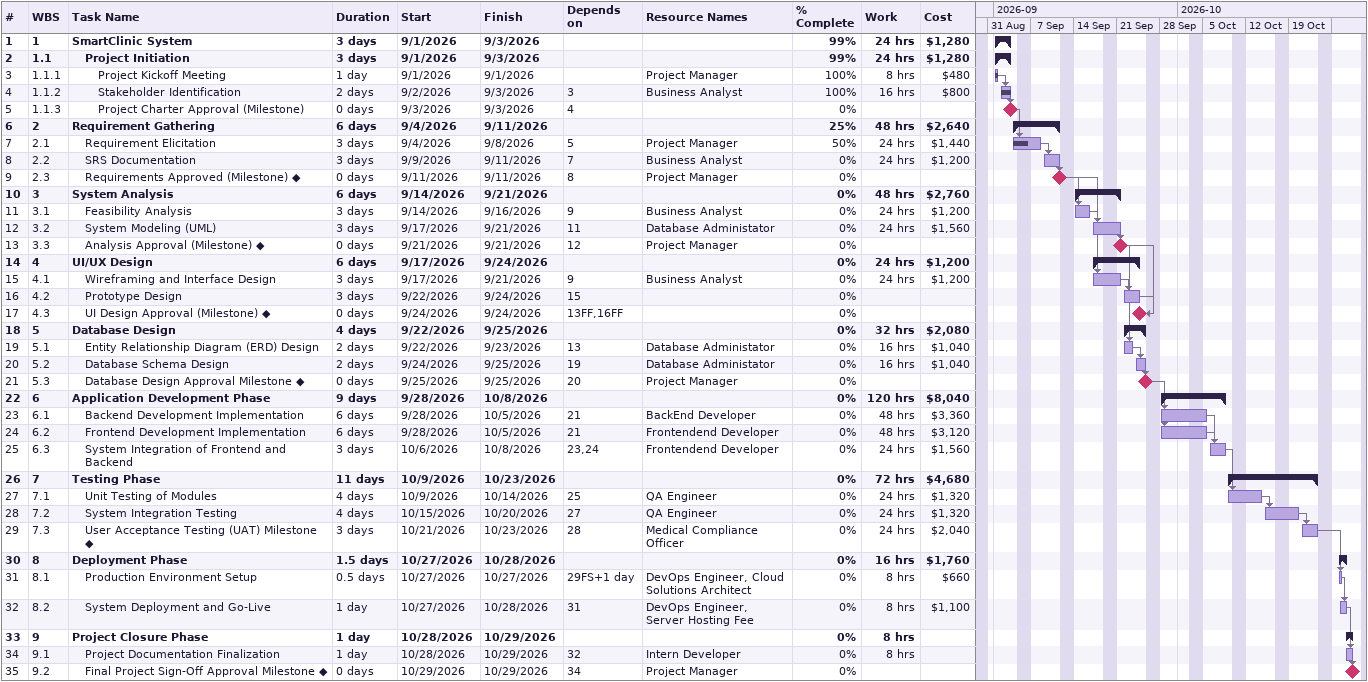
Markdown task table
| ID | WBS | Task | Duration | Start | Finish | Predecessors | Resources | % complete | Work (h) | Cost ($) |
|---|---|---|---|---|---|---|---|---|---|---|
| 1 | 1 | **SmartClinic System** | 3d | 2026-09-01 | 2026-09-03 |  |  | 99 | 24 | 1280 |
| 2 | 1.1 | **Project Initiation** | 3d | 2026-09-01 | 2026-09-03 |  |  | 99 | 24 | 1280 |
| 3 | 1.1.1 | Project Kickoff Meeting | 1d | 2026-09-01 | 2026-09-01 |  | Project Manager | 100 | 8 | 480 |
| 4 | 1.1.2 | Stakeholder Identification | 2d | 2026-09-02 | 2026-09-03 | 3 | Business Analyst | 100 | 16 | 800 |
| 5 | 1.1.3 | Project Charter Approval (Milestone) | 0d | 2026-09-03 | 2026-09-03 | 4 |  | 0 |  |  |
| 6 | 2 | **Requirement Gathering** | 6d | 2026-09-04 | 2026-09-11 |  |  | 25 | 48 | 2640 |
| 7 | 2.1 | Requirement Elicitation | 3d | 2026-09-04 | 2026-09-08 | 5 | Project Manager | 50 | 24 | 1440 |
| 8 | 2.2 | SRS Documentation | 3d | 2026-09-09 | 2026-09-11 | 7 | Business Analyst | 0 | 24 | 1200 |
| 9 | 2.3 | Requirements Approved (Milestone) ◆ | 0d | 2026-09-11 | 2026-09-11 | 8 | Project Manager | 0 |  |  |
| 10 | 3 | **System Analysis** | 6d | 2026-09-14 | 2026-09-21 |  |  | 0 | 48 | 2760 |
| 11 | 3.1 | Feasibility Analysis | 3d | 2026-09-14 | 2026-09-16 | 9 | Business Analyst | 0 | 24 | 1200 |
| 12 | 3.2 | System Modeling (UML) | 3d | 2026-09-17 | 2026-09-21 | 11 | Database Administator | 0 | 24 | 1560 |
| 13 | 3.3 | Analysis Approval (Milestone) ◆ | 0d | 2026-09-21 | 2026-09-21 | 12 | Project Manager | 0 |  |  |
| 14 | 4 | **UI/UX Design** | 6d | 2026-09-17 | 2026-09-24 |  |  | 0 | 24 | 1200 |
| 15 | 4.1 | Wireframing and Interface Design | 3d | 2026-09-17 | 2026-09-21 | 9 | Business Analyst | 0 | 24 | 1200 |
| 16 | 4.2 | Prototype Design | 3d | 2026-09-22 | 2026-09-24 | 15 |  | 0 |  |  |
| 17 | 4.3 | UI Design Approval (Milestone) ◆ | 0d | 2026-09-24 | 2026-09-24 | 13FF, 16FF |  | 0 |  |  |
| 18 | 5 | **Database Design** | 4d | 2026-09-22 | 2026-09-25 |  |  | 0 | 32 | 2080 |
| 19 | 5.1 | Entity Relationship Diagram (ERD) Design | 2d | 2026-09-22 | 2026-09-23 | 13 | Database Administator | 0 | 16 | 1040 |
| 20 | 5.2 | Database Schema Design | 2d | 2026-09-24 | 2026-09-25 | 19 | Database Administator | 0 | 16 | 1040 |
| 21 | 5.3 | Database Design Approval Milestone ◆ | 0d | 2026-09-25 | 2026-09-25 | 20 | Project Manager | 0 |  |  |
| 22 | 6 | **Application Development Phase** | 9d | 2026-09-28 | 2026-10-08 |  |  | 0 | 120 | 8040 |
| 23 | 6.1 | Backend Development Implementation | 6d | 2026-09-28 | 2026-10-05 | 21 | BackEnd Developer | 0 | 48 | 3360 |
| 24 | 6.2 | Frontend Development Implementation | 6d | 2026-09-28 | 2026-10-05 | 21 | Frontendend Developer | 0 | 48 | 3120 |
| 25 | 6.3 | System Integration of Frontend and Backend | 3d | 2026-10-06 | 2026-10-08 | 23, 24 | Frontendend Developer | 0 | 24 | 1560 |
| 26 | 7 | **Testing Phase** | 11d | 2026-10-09 | 2026-10-23 |  |  | 0 | 72 | 4680 |
| 27 | 7.1 | Unit Testing of Modules | 4d | 2026-10-09 | 2026-10-14 | 25 | QA Engineer | 0 | 24 | 1320 |
| 28 | 7.2 | System Integration Testing | 4d | 2026-10-15 | 2026-10-20 | 27 | QA Engineer | 0 | 24 | 1320 |
| 29 | 7.3 | User Acceptance Testing (UAT) Milestone ◆ | 3d | 2026-10-21 | 2026-10-23 | 28 | Medical Compliance Officer | 0 | 24 | 2040 |
| 30 | 8 | **Deployment Phase** | 1.5d | 2026-10-27 | 2026-10-28 |  |  | 0 | 16 | 1760 |
| 31 | 8.1 | Production Environment Setup | 0.5d | 2026-10-27 | 2026-10-27 | 29FS+1d | DevOps Engineer, Cloud Solutions Architect | 0 | 8 | 660 |
| 32 | 8.2 | System Deployment and Go-Live | 1d | 2026-10-27 | 2026-10-28 | 31 | DevOps Engineer, Server Hosting Fee | 0 | 8 | 1100 |
| 33 | 9 | **Project Closure Phase** | 1d | 2026-10-28 | 2026-10-29 |  |  | 0 | 8 |  |
| 34 | 9.1 | Project Documentation Finalization | 1d | 2026-10-28 | 2026-10-29 | 32 | Intern Developer | 0 | 8 |  |
| 35 | 9.2 | Final Project Sign-Off Approval Milestone ◆ | 0d | 2026-10-29 | 2026-10-29 | 34 | Project Manager | 0 |  |  |
